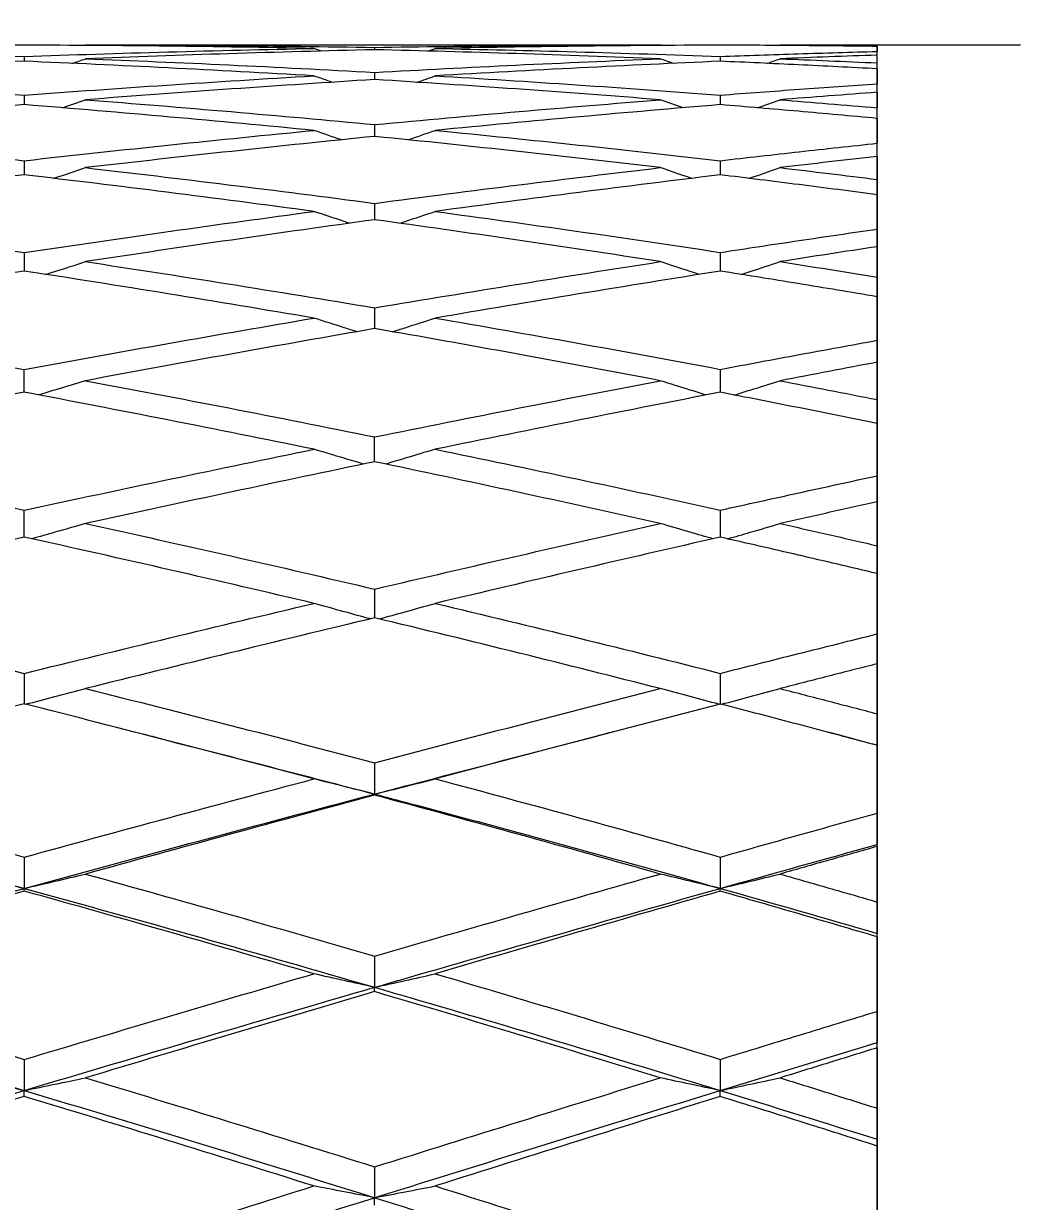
# Model space of a CAD drawing. Extents: x 6453 to 7582, y 0 to 827.
# Drawn here: x 6646.22 to 6653.18, y 671.72 to 679.95 of the extents above; entities that cross this region are included whole.
import ezdxf

# ---------------------------------------------------------------- set-up
doc = ezdxf.new("R2010")
doc.units = 0
doc.header["$LTSCALE"] = 30
doc.header["$MEASUREMENT"] = 0
doc.header["$PDMODE"] = 3
doc.header["$PDSIZE"] = -10
doc.layers.get('0').update_dxf_attribs({"linetype": 'CONTINUOUS'})
doc.layers.get('DEFPOINTS').update_dxf_attribs({"linetype": 'CONTINUOUS'})
doc.layers.add('1', color=7, linetype='CONTINUOUS')
doc.styles.add('Daelim Dimension', font='')
doc.styles.get('Daelim Dimension').set_extended_font_data('나눔고딕')
doc.dimstyles.new('DEFAULT', dxfattribs={"dimscale": 2, "dimtxt": 2, "dimasz": 2, "dimexe": 0, "dimexo": 2, "dimgap": 1, "dimtad": 1, "dimdec": 1, "dimzin": 9, "dimdsep": 46, "dimtxsty": 'Daelim Dimension', "dimcen": 0.5, "dimclrd": 252, "dimclre": 252, "dimclrt": 3, "dimadec": 1, "dimazin": 0, "dimtfac": 1, "dimtdec": 1, "dimtix": 1, "dimtmove": 0, "dimatfit": 3, "dimfxl": 1, "dimtolj": 1, "dimtzin": 1, "dimlwd": 9, "dimlwe": 9, "dimarcsym": 0})

# ---------------------------------------------------------------- blocks, each defined once
blk = doc.blocks.new('*D59')
at = {"color": 5, "lineweight": 9, "ltscale": 0.5, "transparency": 16777216}
for p, q in [((6568.3183, 770.7556), (6545.6837, 770.7556)), ((6547.6837, 555.9009), (6547.6837, 766.7556)), ((6751.1858, 551.9009), (6545.6837, 551.9009))]:
    blk.add_line(p, q, dxfattribs=at)
at = {"color": 5, "ltscale": 0.5, "transparency": 16777216}
for points in [[(6547.017, 766.7556), (6548.3504, 766.7556), (6547.6837, 770.7556)], [(6547.017, 555.9009), (6548.3504, 555.9009), (6547.6837, 551.9009)]]:
    blk.add_solid(points, dxfattribs=at)
at = {"layer": 'DEFPOINTS', "color": 0, "ltscale": 0.5, "transparency": 16777216}
for p in [(6547.6837, 770.7556), (6572.3183, 770.7556), (6755.1858, 551.9009)]:
    blk.add_point(p, dxfattribs=at)
at = {"color": 7, "ltscale": 0.5, "transparency": 16777216, "insert": (6540.2402, 655.0012), "char_height": 10, "attachment_point": 5, "rotation": 90, "style": 'Daelim Dimension'}
blk.add_mtext('\\A1;219', dxfattribs=at)

msp = doc.modelspace()

# ---------------------------------------------------------------- linework, layer by layer
at = {"layer": '1', "color": 7, "linetype": 'Continuous', "lineweight": 18}
for p, q in [((6650.6699, 679.7955), (6646.6556, 679.7955)), ((6651.498, 679.7925), (6651.5063, 679.7955)), ((6652.1848, 679.7955), (6651.5063, 679.7955)), ((6653.1848, 679.7955), (6652.1848, 679.7955)), ((6652.1848, 679.7955), (6652.1848, 679.7936)), ((6652.1848, 662.2955), (6652.1848, 679.7955)), ((6652.1848, 679.7858), (6652.1848, 679.7508)), ((6652.1848, 679.6293), (6652.1848, 679.5245)), ((6652.1848, 679.4655), (6652.1848, 679.3569)), ((6652.1848, 679.2828), (6652.1848, 679.1095)), ((6652.1848, 679.0178), (6652.1848, 678.8565)), ((6652.1848, 678.7502), (6652.1848, 678.5102)), ((6652.1848, 678.3869), (6652.1848, 678.1746)), ((6652.1848, 678.0373), (6652.1848, 677.7333)), ((6652.1848, 677.5798), (6652.1848, 677.3188)), ((6652.1848, 677.1519), (6652.1848, 676.7872)), ((6652.1848, 676.6052), (6652.1848, 676.2983)), ((6652.1848, 676.1038), (6652.1848, 675.6824)), ((6652.1848, 675.4738), (6652.1848, 675.1244)), ((6652.1848, 674.9044), (6652.1848, 674.4309)), ((6652.1848, 674.198), (6652.1848, 673.81)), ((6652.1848, 673.5668), (6652.1848, 673.0464)), ((6652.1848, 672.7918), (6652.1848, 672.3694)), ((6652.1848, 672.1057), (6652.1848, 671.5442))]:
    msp.add_line(p, q, dxfattribs=at)
for points, degree in [([(6646.2273, 679.7948), (6645.8925, 679.7936), (6645.2172, 679.7887), (6644.5305, 679.7782), (6644.1843, 679.7715)], 3), ([(6648.2508, 679.7715), (6647.9079, 679.7783), (6647.2277, 679.7888), (6646.5589, 679.7937), (6646.2273, 679.7948)], 3), ([(6646.6454, 679.7919), (6646.6488, 679.7931), (6646.6522, 679.7943), (6646.6556, 679.7955)], 3), ([(6646.6556, 679.7955), (6646.9836, 679.7955), (6647.6482, 679.7929), (6648.3299, 679.7848), (6648.675, 679.7792)], 3), ([(6648.675, 679.7792), (6649.0021, 679.7845), (6649.6618, 679.7927), (6650.3321, 679.7955), (6650.6699, 679.7955)], 3), ([(6651.0885, 679.7948), (6650.7517, 679.7936), (6650.0831, 679.7884), (6649.4249, 679.778), (6649.0984, 679.7715)], 3), ([(6650.6811, 679.7914), (6650.6774, 679.7928), (6650.6737, 679.7942), (6650.6699, 679.7955)], 3), ([(6652.1848, 679.7858), (6652.0051, 679.7882), (6651.6426, 679.792), (6651.2742, 679.7941), (6651.0885, 679.7948)], 3), ([(6651.5063, 679.7955), (6651.6205, 679.7955), (6651.8478, 679.7952), (6652.0729, 679.7942), (6652.1848, 679.7936)], 3), ([(6644.1843, 679.7715), (6644.5181, 679.7651), (6645.1925, 679.7494), (6645.8802, 679.7279), (6646.2273, 679.7156)], 3), ([(6646.2273, 679.7156), (6646.5585, 679.7274), (6647.2269, 679.7486), (6647.9075, 679.7648), (6648.2508, 679.7715)], 3), ([(6646.2273, 679.7156), (6646.2273, 679.7045), (6646.2273, 679.6934), (6646.2273, 679.6823)], 3), ([(6646.5623, 679.6668), (6646.5934, 679.6777), (6646.6245, 679.6887), (6646.6556, 679.6996)], 3), ([(6648.675, 679.7624), (6648.3325, 679.7545), (6647.6535, 679.736), (6646.9862, 679.7125), (6646.6556, 679.6996)], 3), ([(6646.6556, 679.6996), (6646.9862, 679.6868), (6647.6534, 679.6581), (6648.3325, 679.6233), (6648.675, 679.6043)], 3), ([(6648.3051, 679.7522), (6648.287, 679.7586), (6648.2689, 679.7651), (6648.2508, 679.7715)], 3), ([(6648.675, 679.7792), (6648.675, 679.7736), (6648.675, 679.768), (6648.675, 679.7624)], 3), ([(6650.6699, 679.6996), (6650.3324, 679.7131), (6649.6624, 679.7369), (6649.0025, 679.7549), (6648.675, 679.7624)], 3), ([(6648.675, 679.6043), (6649.0002, 679.6224), (6649.6578, 679.6565), (6650.3301, 679.6861), (6650.6699, 679.6996)], 3), ([(6649.0451, 679.7525), (6649.0629, 679.7588), (6649.0807, 679.7652), (6649.0984, 679.7715)], 3), ([(6649.0984, 679.7715), (6649.4226, 679.7651), (6650.0786, 679.7496), (6650.7494, 679.728), (6651.0885, 679.7156)], 3), ([(6650.7622, 679.6665), (6650.7314, 679.6775), (6650.7006, 679.6886), (6650.6699, 679.6996)], 3), ([(6651.0885, 679.7156), (6651.2692, 679.7222), (6651.6327, 679.7347), (6652.0001, 679.7457), (6652.1848, 679.7508)], 3), ([(6651.0885, 679.7156), (6651.0885, 679.7045), (6651.0885, 679.6933), (6651.0885, 679.6822)], 3), ([(6651.4162, 679.6672), (6651.4463, 679.678), (6651.4763, 679.6888), (6651.5063, 679.6996)], 3), ([(6652.1848, 679.725), (6652.0729, 679.7211), (6651.8478, 679.713), (6651.6205, 679.7042), (6651.5063, 679.6996)], 3), ([(6651.5063, 679.6996), (6651.6186, 679.6951), (6651.844, 679.6858), (6652.0709, 679.6757), (6652.1848, 679.6704)], 3), ([(6646.2273, 679.6822), (6645.8801, 679.6676), (6645.1923, 679.6357), (6644.518, 679.5993), (6644.1843, 679.5801)], 3), ([(6648.2508, 679.5801), (6647.9073, 679.6003), (6647.2266, 679.6374), (6646.5583, 679.6683), (6646.2273, 679.6822)], 3), ([(6651.0885, 679.6822), (6650.7656, 679.6682), (6650.1111, 679.6372), (6649.4389, 679.6002), (6649.0984, 679.5801)], 3), ([(6652.1848, 679.6293), (6652.0007, 679.639), (6651.6339, 679.6576), (6651.2698, 679.6743), (6651.0885, 679.6822)], 3), ([(6644.1843, 679.5801), (6644.5282, 679.5602), (6645.2126, 679.5179), (6645.8902, 679.4705), (6646.2273, 679.4455)], 3), ([(6646.2273, 679.4455), (6646.5553, 679.4698), (6647.2205, 679.5167), (6647.9043, 679.5597), (6648.2508, 679.5801)], 3), ([(6648.675, 679.5544), (6648.3465, 679.5339), (6647.6813, 679.49), (6647.0002, 679.4398), (6646.6556, 679.4131)], 3), ([(6648.3799, 679.5347), (6648.3368, 679.5498), (6648.2937, 679.5649), (6648.2508, 679.5801)], 3), ([(6648.675, 679.6043), (6648.675, 679.5877), (6648.675, 679.571), (6648.675, 679.5544)], 3), ([(6650.6699, 679.4131), (6650.3319, 679.4399), (6649.6614, 679.4902), (6649.002, 679.534), (6648.675, 679.5544)], 3), ([(6648.9702, 679.5348), (6649.013, 679.5499), (6649.0558, 679.5649), (6649.0984, 679.5801)], 3), ([(6649.0984, 679.5801), (6649.4248, 679.5608), (6650.0829, 679.5192), (6650.7516, 679.4713), (6651.0885, 679.4457)], 3), ([(6651.0885, 679.4457), (6651.2741, 679.4598), (6651.6425, 679.4871), (6652.005, 679.5123), (6652.1848, 679.5245)], 3), ([(6652.1848, 679.4655), (6652.0729, 679.4571), (6651.8478, 679.44), (6651.6205, 679.4222), (6651.5063, 679.4131)], 3), ([(6646.2273, 679.3792), (6645.8943, 679.3524), (6645.2209, 679.2956), (6644.5323, 679.2324), (6644.1843, 679.1992)], 3), ([(6646.2273, 679.4455), (6646.2273, 679.4234), (6646.2273, 679.4013), (6646.2273, 679.3792)], 3), ([(6648.2508, 679.1992), (6647.9184, 679.2316), (6647.2488, 679.294), (6646.5694, 679.3516), (6646.2273, 679.3792)], 3), ([(6646.4926, 679.3568), (6646.5471, 679.3755), (6646.6014, 679.3943), (6646.6556, 679.4131)], 3), ([(6646.6556, 679.4131), (6646.9965, 679.3867), (6647.674, 679.3313), (6648.3428, 679.2711), (6648.675, 679.2398)], 3), ([(6648.675, 679.2398), (6649.0161, 679.272), (6649.6896, 679.3329), (6650.346, 679.3874), (6650.6699, 679.4131)], 3), ([(6651.0885, 679.3791), (6650.7656, 679.3523), (6650.111, 679.2956), (6649.4389, 679.2325), (6649.0984, 679.1992)], 3), ([(6650.8302, 679.3566), (6650.7766, 679.3754), (6650.7232, 679.3942), (6650.6699, 679.4131)], 3), ([(6651.0885, 679.4457), (6651.0885, 679.4235), (6651.0885, 679.4013), (6651.0885, 679.3791)], 3), ([(6652.1848, 679.2828), (6652.0006, 679.2999), (6651.6336, 679.333), (6651.2697, 679.3641), (6651.0885, 679.3791)], 3), ([(6651.3478, 679.357), (6651.4008, 679.3757), (6651.4536, 679.3944), (6651.5063, 679.4131)], 3), ([(6651.5063, 679.4131), (6651.6188, 679.4041), (6651.8444, 679.3858), (6652.0712, 679.3667), (6652.1848, 679.3569)], 3), ([(6648.675, 679.2398), (6648.675, 679.2123), (6648.675, 679.1847), (6648.675, 679.1572)], 3), ([(6644.1843, 679.1992), (6644.5154, 679.1676), (6645.187, 679.1009), (6645.8774, 679.0267), (6646.2273, 678.9876)], 3), ([(6646.2273, 678.9876), (6646.5725, 679.0262), (6647.2549, 679.0999), (6647.9215, 679.1672), (6648.2508, 679.1992)], 3), ([(6648.675, 679.1572), (6648.3464, 679.124), (6647.6813, 679.0546), (6647.0001, 678.9787), (6646.6556, 678.939)], 3), ([(6648.4438, 679.1329), (6648.3793, 679.155), (6648.3149, 679.1771), (6648.2508, 679.1992)], 3), ([(6650.6699, 678.939), (6650.3435, 678.9775), (6649.6845, 679.0524), (6649.0135, 679.123), (6648.675, 679.1572)], 3), ([(6648.9062, 679.133), (6648.9704, 679.155), (6649.0345, 679.1771), (6649.0984, 679.1992)], 3), ([(6649.0984, 679.1992), (6649.4352, 679.1663), (6650.1037, 679.0981), (6650.762, 679.0253), (6651.0885, 678.9878)], 3), ([(6651.0885, 678.9878), (6651.2737, 679.009), (6651.6416, 679.0506), (6652.0046, 679.0902), (6652.1848, 679.1095)], 3), ([(6652.1848, 679.0178), (6652.0726, 679.005), (6651.8472, 678.9791), (6651.6202, 678.9525), (6651.5063, 678.939)], 3), ([(6646.2273, 678.889), (6645.8943, 678.8497), (6645.2208, 678.7678), (6644.5323, 678.6792), (6644.1843, 678.6332)], 3), ([(6648.2508, 678.6332), (6647.9035, 678.68), (6647.2188, 678.7692), (6646.5544, 678.8503), (6646.2273, 678.889)], 3), ([(6646.6556, 678.939), (6646.9835, 678.9012), (6647.6481, 678.8221), (6648.3298, 678.7352), (6648.675, 678.6897)], 3), ([(6648.675, 678.6897), (6649.0149, 678.7345), (6649.6873, 678.8208), (6650.3448, 678.9007), (6650.6699, 678.939)], 3), ([(6651.0885, 678.8888), (6650.7635, 678.8493), (6650.1068, 678.7673), (6649.4368, 678.679), (6649.0984, 678.6332)], 3), ([(6652.1848, 678.7502), (6652.0041, 678.7739), (6651.6406, 678.8208), (6651.2732, 678.8664), (6651.0885, 678.8888)], 3), ([(6651.5063, 678.939), (6651.62, 678.9255), (6651.8468, 678.8983), (6652.0724, 678.8705), (6652.1848, 678.8565)], 3), ([(6644.1843, 678.6332), (6644.5149, 678.5894), (6645.1861, 678.4982), (6645.877, 678.3987), (6646.2273, 678.3468)], 3), ([(6646.2273, 678.3468), (6646.5714, 678.3978), (6647.2528, 678.4965), (6647.9204, 678.5886), (6648.2508, 678.6332)], 3), ([(6649.0984, 678.6332), (6649.4226, 678.5893), (6650.0784, 678.4979), (6650.7493, 678.3987), (6651.0885, 678.347)], 3), ([(6648.675, 678.5753), (6648.3446, 678.5296), (6647.6777, 678.4352), (6646.9984, 678.3345), (6646.6556, 678.2826)], 3), ([(6650.6699, 678.2826), (6650.3286, 678.3355), (6649.6548, 678.4371), (6648.9986, 678.5305), (6648.675, 678.5753)], 3), ([(6651.0885, 678.347), (6651.2727, 678.3751), (6651.6397, 678.4304), (6652.0036, 678.4839), (6652.1848, 678.5102)], 3), ([(6652.1848, 678.3869), (6652.0722, 678.3699), (6651.8466, 678.3354), (6651.6199, 678.3003), (6651.5063, 678.2826)], 3), ([(6646.2273, 678.217), (6645.8975, 678.1661), (6645.2272, 678.0605), (6644.5355, 677.947), (6644.1843, 677.8881)], 3), ([(6648.2508, 677.8881), (6647.9078, 677.9467), (6647.2276, 678.0599), (6646.5588, 678.1658), (6646.2273, 678.217)], 3), ([(6646.6556, 678.2826), (6646.9831, 678.2329), (6647.6472, 678.1296), (6648.3294, 678.018), (6648.675, 677.96)], 3), ([(6648.675, 677.96), (6649.0121, 678.0166), (6649.6818, 678.127), (6650.3421, 678.2317), (6650.6699, 678.2826)], 3), ([(6651.5063, 678.2826), (6651.6186, 678.265), (6651.8439, 678.2295), (6652.0709, 678.1931), (6652.1848, 678.1746)], 3), ([(6651.0885, 678.2168), (6650.761, 678.1648), (6650.1017, 678.058), (6649.4342, 677.9457), (6649.0984, 677.8881)], 3), ([(6652.1848, 678.0373), (6651.9997, 678.0685), (6651.6319, 678.1296), (6651.2689, 678.1881), (6651.0885, 678.2168)], 3), ([(6644.1843, 677.8881), (6644.5185, 677.8321), (6645.1932, 677.7166), (6645.8805, 677.5935), (6646.2273, 677.5301)], 3), ([(6646.2273, 677.5301), (6646.569, 677.5926), (6647.2479, 677.7149), (6647.918, 677.8313), (6648.2508, 677.8881)], 3), ([(6649.0984, 677.8881), (6649.4222, 677.8326), (6650.0777, 677.7176), (6650.749, 677.5943), (6651.0885, 677.5303)], 3), ([(6648.675, 677.815), (6648.3424, 677.7571), (6647.6732, 677.6385), (6646.9961, 677.5144), (6646.6556, 677.451)], 3), ([(6650.6699, 677.451), (6650.3324, 677.5154), (6649.6624, 677.6404), (6649.0024, 677.7579), (6648.675, 677.815)], 3), ([(6651.0885, 677.5303), (6651.2745, 677.5654), (6651.6431, 677.6342), (6652.0053, 677.7006), (6652.1848, 677.7333)], 3), ([(6652.1848, 677.5798), (6652.073, 677.5588), (6651.8481, 677.5163), (6651.6206, 677.4729), (6651.5063, 677.451)], 3), ([(6646.6556, 677.451), (6646.9866, 677.3893), (6647.6542, 677.2623), (6648.3329, 677.1278), (6648.675, 677.0586)], 3), ([(6648.675, 677.0586), (6649.017, 677.1278), (6649.6914, 677.2623), (6650.3469, 677.3893), (6650.6699, 677.451)], 3), ([(6651.5063, 677.451), (6651.6185, 677.4294), (6651.8439, 677.3859), (6652.0709, 677.3413), (6652.1848, 677.3188)], 3), ([(6646.2273, 677.3706), (6645.8938, 677.3076), (6645.2197, 677.1782), (6644.5317, 677.0421), (6644.1843, 676.9722)], 3), ([(6648.2508, 676.9722), (6647.9077, 677.0425), (6647.2274, 677.179), (6646.5587, 677.3079), (6646.2273, 677.3706)], 3), ([(6651.0885, 677.3703), (6650.7667, 677.3078), (6650.1131, 677.179), (6649.4399, 677.0425), (6649.0984, 676.9722)], 3), ([(6652.1848, 677.1519), (6652.0007, 677.1895), (6651.6339, 677.2634), (6651.2698, 677.335), (6651.0885, 677.3703)], 3), ([(6644.1843, 676.9722), (6644.526, 676.9036), (6645.2081, 676.764), (6645.888, 676.6197), (6646.2273, 676.5465)], 3), ([(6646.2273, 676.5465), (6646.5738, 676.6213), (6647.2575, 676.767), (6647.9228, 676.9051), (6648.2508, 676.9722)], 3), ([(6649.0984, 676.9722), (6649.4252, 676.905), (6650.0837, 676.767), (6650.752, 676.6215), (6651.0885, 676.5468)], 3), ([(6648.675, 676.8847), (6648.3473, 676.8165), (6647.6831, 676.6765), (6647.0011, 676.529), (6646.6556, 676.4533)], 3), ([(6650.6699, 676.4533), (6650.3323, 676.5291), (6649.6622, 676.6766), (6649.0023, 676.8165), (6648.675, 676.8847)], 3), ([(6651.0885, 676.5468), (6651.2727, 676.5877), (6651.6396, 676.6687), (6652.0036, 676.748), (6652.1848, 676.7872)], 3), ([(6652.1848, 676.6052), (6652.0712, 676.5799), (6651.8444, 676.5294), (6651.6188, 676.4787), (6651.5063, 676.4533)], 3), ([(6646.6556, 676.4533), (6646.9964, 676.3786), (6647.6738, 676.2276), (6648.3427, 676.0734), (6648.675, 675.9955)], 3), ([(6648.675, 675.9955), (6649.0121, 676.0745), (6649.6816, 676.2299), (6650.342, 676.3797), (6650.6699, 676.4533)], 3), ([(6651.5063, 676.4533), (6651.6188, 676.4279), (6651.8445, 676.3767), (6652.0712, 676.3246), (6652.1848, 676.2983)], 3), ([(6646.2273, 676.359), (6645.8955, 676.2855), (6645.2232, 676.1349), (6644.5335, 675.9766), (6644.1843, 675.8956)], 3), ([(6648.2508, 675.8956), (6647.9223, 675.9733), (6647.2567, 676.1283), (6646.5734, 676.2823), (6646.2273, 676.359)], 3), ([(6651.0885, 676.3586), (6650.7514, 676.2819), (6650.0826, 676.1279), (6649.4247, 675.9731), (6649.0984, 675.8956)], 3), ([(6652.1848, 676.1038), (6652.0007, 676.1474), (6651.6338, 676.2336), (6651.2698, 676.3173), (6651.0885, 676.3586)], 3), ([(6644.1843, 675.8956), (6644.5257, 675.8163), (6645.2077, 675.6555), (6645.8878, 675.4904), (6646.2273, 675.4067)], 3), ([(6646.2273, 675.4067), (6646.569, 675.4909), (6647.2478, 675.6566), (6647.9179, 675.8168), (6648.2508, 675.8956)], 3), ([(6649.0984, 675.8956), (6649.4365, 675.8152), (6650.1062, 675.6534), (6650.7632, 675.4895), (6651.0885, 675.4071)], 3), ([(6648.675, 675.7945), (6648.3323, 675.7123), (6647.653, 675.5478), (6646.986, 675.3829), (6646.6556, 675.3005)], 3), ([(6650.6699, 675.3005), (6650.3451, 675.3835), (6649.6879, 675.5489), (6649.0152, 675.7129), (6648.675, 675.7945)], 3), ([(6651.0885, 675.4071), (6651.2698, 675.453), (6651.6338, 675.5449), (6652.0007, 675.6366), (6652.1848, 675.6824)], 3), ([(6652.1848, 675.4738), (6652.0712, 675.4449), (6651.8444, 675.3872), (6651.6188, 675.3294), (6651.5063, 675.3005)], 3), ([(6646.2273, 675.4067), (6646.2273, 675.3704), (6646.2273, 675.2979), (6646.2273, 675.2253), (6646.2273, 675.189)], 3), ([(6646.6556, 675.3005), (6646.9955, 675.2158), (6647.672, 675.0446), (6648.3418, 674.8702), (6648.675, 674.7823)], 3), ([(6648.675, 674.7823), (6649.0023, 674.8687), (6649.662, 675.0416), (6650.3322, 675.2143), (6650.6699, 675.3005)], 3), ([(6651.5063, 675.3005), (6651.6202, 675.2713), (6651.8471, 675.2127), (6652.0725, 675.1539), (6652.1848, 675.1244)], 3), ([(6646.2273, 675.1933), (6645.8797, 675.1059), (6645.1916, 674.9312), (6644.5177, 674.7569), (6644.1843, 674.6699)], 3), ([(6648.2508, 674.6699), (6647.9227, 674.7571), (6647.2573, 674.9317), (6646.5737, 675.1062), (6646.2273, 675.1933)], 3), ([(6651.0885, 675.1929), (6650.7518, 675.1058), (6650.0833, 674.9315), (6649.425, 674.7571), (6649.0984, 674.6699)], 3), ([(6652.1848, 674.9044), (6652.0047, 674.9526), (6651.6418, 675.0489), (6651.2738, 675.145), (6651.0885, 675.1929)], 3), ([(6652.1848, 675.1244), (6652.1848, 675.088), (6652.1848, 675.0151), (6652.1848, 674.9423), (6652.1848, 674.9059)], 3), ([(6647.1884, 674.9486), (6647.0604, 674.9813)], 1), ([(6647.1872, 674.9489), (6647.6851, 674.8227), (6648.1811, 674.6943), (6648.675, 674.5638)], 3), ([(6650.3492, 675.0006), (6650.2259, 674.9684)], 1), ([(6651.9349, 674.9713), (6651.8405, 674.996)], 1), ([(6651.9347, 674.9713), (6652.0182, 674.9496), (6652.1015, 674.9278), (6652.1848, 674.9059)], 3), ([(6648.675, 674.7823), (6648.675, 674.7459), (6648.675, 674.6731), (6648.675, 674.6002), (6648.675, 674.5638)], 3), ([(6644.1843, 674.6699), (6644.5161, 674.5833), (6645.1885, 674.4058), (6645.8782, 674.2191), (6646.2273, 674.1233)], 3), ([(6646.2273, 674.1233), (6646.5586, 674.2142), (6647.2272, 674.3962), (6647.9076, 674.5786), (6648.2508, 674.6699)], 3), ([(6648.675, 674.5638), (6648.6039, 674.5814), (6648.4621, 674.6167), (6648.3211, 674.6521), (6648.2508, 674.6699)], 3), ([(6648.675, 674.5638), (6648.746, 674.5814), (6648.8876, 674.6166), (6649.0283, 674.6521), (6649.0984, 674.6699)], 3), ([(6649.0984, 674.6699), (6649.4351, 674.58), (6650.1034, 674.399), (6650.7618, 674.2159), (6651.0885, 674.1237)], 3), ([(6643.7523, 674.5638), (6644.5811, 674.3497), (6645.4065, 674.1299), (6646.2273, 673.9049)], 3), ([(6646.2273, 673.9049), (6647.0482, 674.1299), (6647.8644, 674.3497), (6648.675, 674.5638)], 3), ([(6648.675, 674.5564), (6648.3327, 674.4644), (6647.6538, 674.2805), (6646.9864, 674.0969), (6646.6556, 674.0053)], 3), ([(6648.675, 674.5564), (6648.675, 674.5577), (6648.675, 674.5602), (6648.675, 674.5626), (6648.675, 674.5638)], 3), ([(6650.6699, 674.0053), (6650.3445, 674.0976), (6649.6867, 674.2818), (6649.0146, 674.4651), (6648.675, 674.5564)], 3), ([(6651.0885, 674.1237), (6651.2741, 674.1761), (6651.6425, 674.2797), (6652.005, 674.3809), (6652.1848, 674.4309)], 3), ([(6652.1848, 674.4309), (6652.1848, 674.3944), (6652.1848, 674.3214), (6652.1848, 674.2484), (6652.1848, 674.2119)], 3), ([(6651.0885, 673.9049), (6651.4554, 674.0084), (6651.8209, 674.1107), (6652.1848, 674.2119)], 3), ([(6652.1848, 674.198), (6652.0722, 674.1661), (6651.8466, 674.1022), (6651.6199, 674.0377), (6651.5063, 674.0053)], 3), ([(6646.2273, 674.1233), (6646.2273, 674.0869), (6646.2273, 674.0141), (6646.2273, 673.9413), (6646.2273, 673.9049)], 3), ([(6651.0885, 674.1237), (6651.0885, 674.0873), (6651.0885, 674.0143), (6651.0885, 673.9414), (6651.0885, 673.9049)], 3), ([(6646.2273, 673.9049), (6646.1554, 673.9216), (6646.012, 673.955), (6645.8694, 673.9885), (6645.7984, 674.0053)], 3), ([(6646.2273, 673.9049), (6646.2992, 673.9215), (6646.4424, 673.9549), (6646.5847, 673.9885), (6646.6556, 674.0053)], 3), ([(6646.6556, 674.0053), (6646.9842, 673.9143), (6647.6494, 673.7279), (6648.3305, 673.5324), (6648.675, 673.4323)], 3), ([(6648.675, 673.4323), (6649.0161, 673.5314), (6649.6897, 673.7261), (6650.346, 673.9134), (6650.6699, 674.0053)], 3), ([(6651.0885, 673.9049), (6651.0184, 673.9216), (6650.8784, 673.955), (6650.7393, 673.9885), (6650.6699, 674.0053)], 3), ([(6651.0885, 673.9049), (6651.1586, 673.9215), (6651.2983, 673.9549), (6651.4371, 673.9885), (6651.5063, 674.0053)], 3), ([(6651.5063, 674.0053), (6651.62, 673.9729), (6651.8468, 673.9079), (6652.0724, 673.8427), (6652.1848, 673.81)], 3), ([(6643.7523, 673.2142), (6644.5811, 673.4495), (6645.4065, 673.6799), (6646.2273, 673.9049)], 3), ([(6646.2273, 673.8863), (6645.8803, 673.7896), (6645.1927, 673.5965), (6644.5183, 673.4044), (6644.1843, 673.3086)], 3), ([(6646.2273, 673.9049), (6647.0482, 673.6799), (6647.8644, 673.4495), (6648.675, 673.2142)], 3), ([(6646.2273, 673.8863), (6646.2273, 673.8894), (6646.2273, 673.8957), (6646.2273, 673.9018), (6646.2273, 673.9049)], 3), ([(6648.2508, 673.3086), (6647.9229, 673.4044), (6647.2578, 673.5966), (6646.574, 673.7896), (6646.2273, 673.8863)], 3), ([(6651.0885, 673.8859), (6650.761, 673.792), (6650.1017, 673.6019), (6649.4342, 673.4072), (6649.0984, 673.3086)], 3), ([(6651.0885, 673.8859), (6651.0885, 673.8891), (6651.0885, 673.8955), (6651.0885, 673.9018), (6651.0885, 673.9049)], 3), ([(6652.1848, 673.5668), (6652.0045, 673.6201), (6651.6414, 673.7265), (6651.2736, 673.8328), (6651.0885, 673.8859)], 3), ([(6651.0885, 673.9049), (6651.4554, 673.8015), (6651.8209, 673.6969), (6652.1848, 673.5912)], 3), ([(6652.1848, 673.81), (6652.1848, 673.7735), (6652.1848, 673.7006), (6652.1848, 673.6277), (6652.1848, 673.5912)], 3), ([(6648.675, 673.4323), (6648.675, 673.3959), (6648.675, 673.3232), (6648.675, 673.2506), (6648.675, 673.2142)], 3), ([(6644.1843, 673.3086), (6644.5155, 673.2136), (6645.1873, 673.0191), (6645.8776, 672.8149), (6646.2273, 672.7103)], 3), ([(6646.2273, 672.7103), (6646.5725, 672.8136), (6647.255, 673.0165), (6647.9215, 673.2124), (6648.2508, 673.3086)], 3), ([(6648.675, 673.2142), (6648.6039, 673.2299), (6648.4621, 673.2613), (6648.3211, 673.2928), (6648.2508, 673.3086)], 3), ([(6648.675, 673.2142), (6648.746, 673.2299), (6648.8876, 673.2612), (6649.0283, 673.2928), (6649.0984, 673.3086)], 3), ([(6649.0984, 673.3086), (6649.4231, 673.2133), (6650.0795, 673.0185), (6650.7499, 672.8149), (6651.0885, 672.7108)], 3), ([(6643.7523, 673.2142), (6644.5811, 672.9789), (6645.4065, 672.7385), (6646.2273, 672.4936)], 3), ([(6646.2273, 672.4936), (6647.0482, 672.7386), (6647.8644, 672.9789), (6648.675, 673.2142)], 3), ([(6648.675, 673.184), (6648.675, 673.1891), (6648.675, 673.1992), (6648.675, 673.2092), (6648.675, 673.2142)], 3), ([(6648.675, 673.184), (6648.3435, 673.0863), (6647.6755, 672.8882), (6646.9972, 672.6848), (6646.6556, 672.5818)], 3), ([(6650.6699, 672.5818), (6650.346, 672.6818), (6649.6896, 672.8823), (6649.0161, 673.0834), (6648.675, 673.184)], 3), ([(6651.0885, 672.7108), (6651.2749, 672.7681), (6651.644, 672.8814), (6652.0058, 672.9919), (6652.1848, 673.0464)], 3), ([(6652.1848, 673.0464), (6652.1848, 673.0101), (6652.1848, 672.9374), (6652.1848, 672.8648), (6652.1848, 672.8284)], 3), ([(6651.0885, 672.4936), (6651.4554, 672.6062), (6651.8209, 672.7178), (6652.1848, 672.8284)], 3), ([(6652.1848, 672.7918), (6652.073, 672.7572), (6651.848, 672.6877), (6651.6206, 672.6172), (6651.5063, 672.5818)], 3), ([(6646.2273, 672.7103), (6646.2273, 672.6742), (6646.2273, 672.6019), (6646.2273, 672.5297), (6646.2273, 672.4936)], 3), ([(6651.0885, 672.7108), (6651.0885, 672.6746), (6651.0885, 672.6022), (6651.0885, 672.5298), (6651.0885, 672.4936)], 3), ([(6646.2273, 672.4936), (6646.1554, 672.5082), (6646.012, 672.5375), (6645.8694, 672.567), (6645.7984, 672.5818)], 3), ([(6646.2273, 672.4936), (6646.2992, 672.5082), (6646.4424, 672.5375), (6646.5847, 672.567), (6646.6556, 672.5818)], 3), ([(6646.6556, 672.5818), (6646.9836, 672.4828), (6647.6482, 672.2804), (6648.3299, 672.0686), (6648.675, 671.9602)], 3), ([(6648.675, 671.9602), (6649.018, 672.068), (6649.6936, 672.2794), (6650.348, 672.4823), (6650.6699, 672.5818)], 3), ([(6651.0885, 672.4936), (6651.0184, 672.5082), (6650.8784, 672.5375), (6650.7393, 672.567), (6650.6699, 672.5818)], 3), ([(6651.0885, 672.4936), (6651.1586, 672.5082), (6651.2983, 672.5375), (6651.4371, 672.567), (6651.5063, 672.5818)], 3), ([(6651.5063, 672.5818), (6651.6186, 672.5469), (6651.8441, 672.4766), (6652.071, 672.4053), (6652.1848, 672.3694)], 3), ([(6643.7523, 671.745), (6644.5811, 671.9989), (6645.4065, 672.2486), (6646.2273, 672.4936)], 3), ([(6646.2273, 672.4936), (6647.0482, 672.2486), (6647.8644, 671.999), (6648.675, 671.745)], 3), ([(6646.2273, 672.4523), (6646.2273, 672.4592), (6646.2273, 672.473), (6646.2273, 672.4867), (6646.2273, 672.4936)], 3), ([(6651.0885, 672.4518), (6651.0885, 672.4588), (6651.0885, 672.4728), (6651.0885, 672.4867), (6651.0885, 672.4936)], 3), ([(6651.0885, 672.4936), (6651.4554, 672.3809), (6651.8209, 672.2673), (6652.1848, 672.1528)], 3), ([(6646.2273, 672.4523), (6645.8847, 672.3485), (6645.2017, 672.1404), (6644.5227, 671.9314), (6644.1843, 671.8267)], 3), ([(6648.2508, 671.8267), (6647.9035, 671.9362), (6647.2189, 672.1499), (6646.5545, 672.3531), (6646.2273, 672.4523)], 3), ([(6651.0885, 672.4518), (6650.7663, 672.3514), (6650.1123, 672.1469), (6649.4395, 671.9347), (6649.0984, 671.8267)], 3), ([(6652.1848, 672.1057), (6652.0045, 672.1634), (6651.6414, 672.2787), (6651.2736, 672.3941), (6651.0885, 672.4518)], 3), ([(6652.1848, 672.3694), (6652.1848, 672.3333), (6652.1848, 672.2611), (6652.1848, 672.1889), (6652.1848, 672.1528)], 3), ([(6652.1848, 672.1528), (6652.1848, 672.145), (6652.1848, 672.1293), (6652.1848, 672.1136), (6652.1848, 672.1057)], 3), ([(6648.675, 671.9602), (6648.675, 671.9244), (6648.675, 671.8526), (6648.675, 671.7809), (6648.675, 671.745)], 3), ([(6644.1843, 671.8267), (6644.515, 671.7244), (6645.1862, 671.5149), (6645.877, 671.2955), (6646.2273, 671.1833)], 3), ([(6646.2273, 671.1833), (6646.574, 671.2944), (6647.2578, 671.5127), (6647.9229, 671.7233), (6648.2508, 671.8267)], 3), ([(6648.675, 671.745), (6648.6039, 671.7586), (6648.4621, 671.7857), (6648.3211, 671.813), (6648.2508, 671.8267)], 3), ([(6648.675, 671.745), (6648.746, 671.7585), (6648.8876, 671.7857), (6649.0283, 671.813), (6649.0984, 671.8267)], 3), ([(6649.0984, 671.8267), (6649.4226, 671.724), (6650.0785, 671.5143), (6650.7494, 671.2955), (6651.0885, 671.1837)], 3), ([(6643.7523, 671.745), (6644.5811, 671.491), (6645.4065, 671.2327), (6646.2273, 670.9705)], 3), ([(6646.2273, 670.9705), (6647.0482, 671.2327), (6647.8644, 671.491), (6648.675, 671.745)], 3), ([(6648.675, 671.6924), (6648.675, 671.7012), (6648.675, 671.7188), (6648.675, 671.7363), (6648.675, 671.745)], 3)]:
    msp.add_open_spline(points, degree=degree, dxfattribs=at)
for points, knots in [([(6646.2273, 678.9876), (6646.2273, 678.9557), (6646.2273, 678.9229), (6646.2273, 678.89), (6646.2273, 678.889)], [0, 0, 0, 0, 0.969877, 1, 1, 1, 1]), ([(6651.0885, 678.9878), (6651.0885, 678.9559), (6651.0885, 678.9229), (6651.0885, 678.8899), (6651.0885, 678.8888)], [0, 0, 0, 0, 0.967265, 1, 1, 1, 1]), ([(6646.4319, 678.8641), (6646.4353, 678.8652), (6646.5101, 678.8901), (6646.5847, 678.9151), (6646.6556, 678.939)], [0, 0, 0, 0, 0.045543, 1, 1, 1, 1]), ([(6650.889, 678.864), (6650.8856, 678.8651), (6650.8123, 678.8901), (6650.7393, 678.9151), (6650.6699, 678.939)], [0, 0, 0, 0, 0.047421, 1, 1, 1, 1]), ([(6651.2882, 678.8641), (6651.2915, 678.8652), (6651.3644, 678.8901), (6651.4371, 678.9151), (6651.5063, 678.939)], [0, 0, 0, 0, 0.045204, 1, 1, 1, 1]), ([(6652.1848, 678.8565), (6652.1848, 678.8242), (6652.1848, 678.7887), (6652.1848, 678.7533), (6652.1848, 678.7502)], [0, 0, 0, 0, 0.912252, 1, 1, 1, 1]), ([(6648.5004, 678.5504), (6648.4877, 678.5546), (6648.4042, 678.5821), (6648.3211, 678.6097), (6648.2508, 678.6332)], [0, 0, 0, 0, 0.152475, 1, 1, 1, 1]), ([(6648.675, 678.6897), (6648.675, 678.657), (6648.675, 678.6188), (6648.675, 678.5807), (6648.675, 678.5753)], [0, 0, 0, 0, 0.858578, 1, 1, 1, 1]), ([(6648.8495, 678.5504), (6648.8621, 678.5546), (6648.9454, 678.5821), (6649.0283, 678.6097), (6649.0984, 678.6332)], [0, 0, 0, 0, 0.151957, 1, 1, 1, 1]), ([(6652.1848, 678.5102), (6652.1848, 678.477), (6652.1848, 678.4359), (6652.1848, 678.3948), (6652.1848, 678.3869)], [0, 0, 0, 0, 0.808837, 1, 1, 1, 1]), ([(6646.2273, 678.3468), (6646.2273, 678.3132), (6646.2273, 678.27), (6646.2273, 678.2267), (6646.2273, 678.217)], [0, 0, 0, 0, 0.775379, 1, 1, 1, 1]), ([(6651.0885, 678.347), (6651.0885, 678.3134), (6651.0885, 678.27), (6651.0885, 678.2266), (6651.0885, 678.2168)], [0, 0, 0, 0, 0.773469, 1, 1, 1, 1]), ([(6646.3775, 678.1932), (6646.3991, 678.2001), (6646.4921, 678.2298), (6646.5847, 678.2596), (6646.6556, 678.2826)], [0, 0, 0, 0, 0.231619, 1, 1, 1, 1]), ([(6650.9425, 678.193), (6650.9212, 678.2), (6650.8301, 678.2297), (6650.7393, 678.2596), (6650.6699, 678.2826)], [0, 0, 0, 0, 0.233642, 1, 1, 1, 1]), ([(6651.2349, 678.1931), (6651.256, 678.2), (6651.3467, 678.2297), (6651.4371, 678.2596), (6651.5063, 678.2826)], [0, 0, 0, 0, 0.232172, 1, 1, 1, 1]), ([(6652.1848, 678.1746), (6652.1848, 678.1407), (6652.1848, 678.0949), (6652.1848, 678.0491), (6652.1848, 678.0373)], [0, 0, 0, 0, 0.741099, 1, 1, 1, 1]), ([(6648.5518, 677.793), (6648.5219, 677.8024), (6648.4213, 677.834), (6648.3211, 677.8658), (6648.2508, 677.8881)], [0, 0, 0, 0, 0.296517, 1, 1, 1, 1]), ([(6648.675, 677.96), (6648.675, 677.9257), (6648.675, 677.8774), (6648.675, 677.829), (6648.675, 677.8149)], [0, 0, 0, 0, 0.708355, 1, 1, 1, 1]), ([(6648.7981, 677.793), (6648.8279, 677.8024), (6648.9283, 677.834), (6649.0283, 677.8657), (6649.0984, 677.8881)], [0, 0, 0, 0, 0.296425, 1, 1, 1, 1]), ([(6652.1848, 677.7333), (6652.1848, 677.6987), (6652.1848, 677.6475), (6652.1848, 677.5963), (6652.1848, 677.5798)], [0, 0, 0, 0, 0.676818, 1, 1, 1, 1]), ([(6646.2273, 677.3705), (6646.2273, 677.3889), (6646.2273, 677.4421), (6646.2273, 677.4952), (6646.2273, 677.5301)], [0, 0, 0, 0, 0.34484, 1, 1, 1, 1]), ([(6651.0885, 677.5303), (6651.0885, 677.4955), (6651.0885, 677.4421), (6651.0885, 677.3887), (6651.0885, 677.3703)], [0, 0, 0, 0, 0.653688, 1, 1, 1, 1]), ([(6646.6556, 677.451), (6646.5847, 677.4292), (6646.4756, 677.3959), (6646.3659, 677.3627), (6646.3277, 677.3512)], [0, 0, 0, 0, 0.65213, 1, 1, 1, 1]), ([(6650.9911, 677.351), (6650.9536, 677.3626), (6650.8462, 677.3959), (6650.7393, 677.4292), (6650.6699, 677.451)], [0, 0, 0, 0, 0.34917, 1, 1, 1, 1]), ([(6651.186, 677.351), (6651.2234, 677.3626), (6651.3305, 677.3958), (6651.4371, 677.4292), (6651.5063, 677.451)], [0, 0, 0, 0, 0.34888, 1, 1, 1, 1]), ([(6652.1848, 677.3188), (6652.1848, 677.2836), (6652.1848, 677.228), (6652.1848, 677.1724), (6652.1848, 677.1519)], [0, 0, 0, 0, 0.631997, 1, 1, 1, 1]), ([(6648.675, 676.8846), (6648.675, 676.9073), (6648.675, 676.9653), (6648.675, 677.0233), (6648.675, 677.0586)], [0, 0, 0, 0, 0.390384, 1, 1, 1, 1]), ([(6648.5994, 676.8687), (6648.5536, 676.8822), (6648.4371, 676.9166), (6648.3211, 676.9512), (6648.2508, 676.9722)], [0, 0, 0, 0, 0.392224, 1, 1, 1, 1]), ([(6649.0984, 676.9722), (6649.0283, 676.9512), (6648.9125, 676.9165), (6648.7961, 676.8821), (6648.7503, 676.8686)], [0, 0, 0, 0, 0.60743, 1, 1, 1, 1]), ([(6652.1848, 676.7872), (6652.1848, 676.7516), (6652.1848, 676.6909), (6652.1848, 676.6302), (6652.1848, 676.6052)], [0, 0, 0, 0, 0.587403, 1, 1, 1, 1]), ([(6646.2273, 676.3589), (6646.2273, 676.3857), (6646.2273, 676.4482), (6646.2273, 676.5107), (6646.2273, 676.5465)], [0, 0, 0, 0, 0.428061, 1, 1, 1, 1]), ([(6651.0885, 676.5468), (6651.0885, 676.511), (6651.0885, 676.4483), (6651.0885, 676.3855), (6651.0885, 676.3586)], [0, 0, 0, 0, 0.570755, 1, 1, 1, 1]), ([(6646.6556, 676.4533), (6646.5847, 676.433), (6646.46, 676.3974), (6646.3347, 676.3621), (6646.2808, 676.3469)], [0, 0, 0, 0, 0.570827, 1, 1, 1, 1]), ([(6651.0371, 676.3467), (6650.9841, 676.362), (6650.8614, 676.3974), (6650.7393, 676.433), (6650.6699, 676.4533)], [0, 0, 0, 0, 0.430291, 1, 1, 1, 1]), ([(6651.1401, 676.3467), (6651.1929, 676.3619), (6651.3153, 676.3974), (6651.4371, 676.433), (6651.5063, 676.4533)], [0, 0, 0, 0, 0.430129, 1, 1, 1, 1]), ([(6652.1848, 676.2983), (6652.1848, 676.2623), (6652.1848, 676.1975), (6652.1848, 676.1326), (6652.1848, 676.1038)], [0, 0, 0, 0, 0.554947, 1, 1, 1, 1]), ([(6648.675, 675.9955), (6648.675, 675.9594), (6648.675, 675.8924), (6648.675, 675.8254), (6648.675, 675.7945)], [0, 0, 0, 0, 0.538567, 1, 1, 1, 1]), ([(6648.6449, 675.7872), (6648.5839, 675.8038), (6648.4521, 675.8399), (6648.3211, 675.8761), (6648.2508, 675.8956)], [0, 0, 0, 0, 0.46204, 1, 1, 1, 1]), ([(6648.705, 675.7871), (6648.766, 675.8038), (6648.8975, 675.8398), (6649.0283, 675.876), (6649.0984, 675.8956)], [0, 0, 0, 0, 0.462185, 1, 1, 1, 1]), ([(6652.1848, 675.6824), (6652.1848, 675.6461), (6652.1848, 675.5766), (6652.1848, 675.507), (6652.1848, 675.4738)], [0, 0, 0, 0, 0.521605, 1, 1, 1, 1]), ([(6651.0885, 675.4071), (6651.0885, 675.3708), (6651.0885, 675.2994), (6651.0885, 675.228), (6651.0885, 675.1929)], [0, 0, 0, 0, 0.509002, 1, 1, 1, 1]), ([(6646.2356, 675.1912), (6646.3046, 675.2089), (6646.4451, 675.2453), (6646.5847, 675.2819), (6646.6556, 675.3005)], [0, 0, 0, 0, 0.490243, 1, 1, 1, 1]), ([(6651.0812, 675.191), (6651.0135, 675.2088), (6650.876, 675.2453), (6650.7393, 675.2819), (6650.6699, 675.3005)], [0, 0, 0, 0, 0.491118, 1, 1, 1, 1]), ([(6651.0959, 675.191), (6651.1635, 675.2088), (6651.3007, 675.2452), (6651.4371, 675.2819), (6651.5063, 675.3005)], [0, 0, 0, 0, 0.491119, 1, 1, 1, 1]), ([(6648.675, 674.5638), (6648.7567, 674.5854), (6649.2761, 674.7223), (6649.7931, 674.857), (6650.2271, 674.9687)], [0, 0, 0, 0, 0.15707, 1, 1, 1, 1]), ([(6648.675, 674.5638), (6648.7567, 674.5422), (6649.5667, 674.3276), (6650.3708, 674.1073), (6651.0885, 673.9049)], [0, 0, 0, 0, 0.100726, 1, 1, 1, 1]), ([(6648.675, 673.2142), (6648.7567, 673.2379), (6649.5667, 673.4728), (6650.3708, 673.7025), (6651.0885, 673.9049)], [0, 0, 0, 0, 0.100726, 1, 1, 1, 1]), ([(6648.675, 673.2142), (6648.7567, 673.1905), (6649.5667, 672.9547), (6650.3708, 672.7139), (6651.0885, 672.4936)], [0, 0, 0, 0, 0.100726, 1, 1, 1, 1]), ([(6648.675, 671.745), (6648.7567, 671.7706), (6649.5667, 672.0241), (6650.3708, 672.2733), (6651.0885, 672.4936)], [0, 0, 0, 0, 0.100726, 1, 1, 1, 1]), ([(6648.675, 671.745), (6648.7567, 671.7194), (6649.5667, 671.465), (6650.3708, 671.2063), (6651.0885, 670.9705)], [0, 0, 0, 0, 0.100726, 1, 1, 1, 1])]:
    msp.add_open_spline(points, degree=3, knots=knots, dxfattribs=at)

# ---------------------------------------------------------------- dimensions: what is measured, and where the dimension line sits
at = {"color": 5, "ltscale": 0.5}
dim = msp.add_linear_dim(base=(6547.6837, 770.7556), p1=(6755.1858, 551.9009), p2=(6572.3183, 770.7556), angle=90, dimstyle='DEFAULT', override={"dimtxt": 5, "dimexe": 1, "dimdec": 0, "dimclrd": 5, "dimclre": 5, "dimclrt": 7}, dxfattribs=at)
dim.commit()
dim.dimension.update_dxf_attribs({"geometry": '*D59', "text_midpoint": (6547.6837, 655.0012), "dimtype": 160})

doc.saveas('drawing.dxf')
